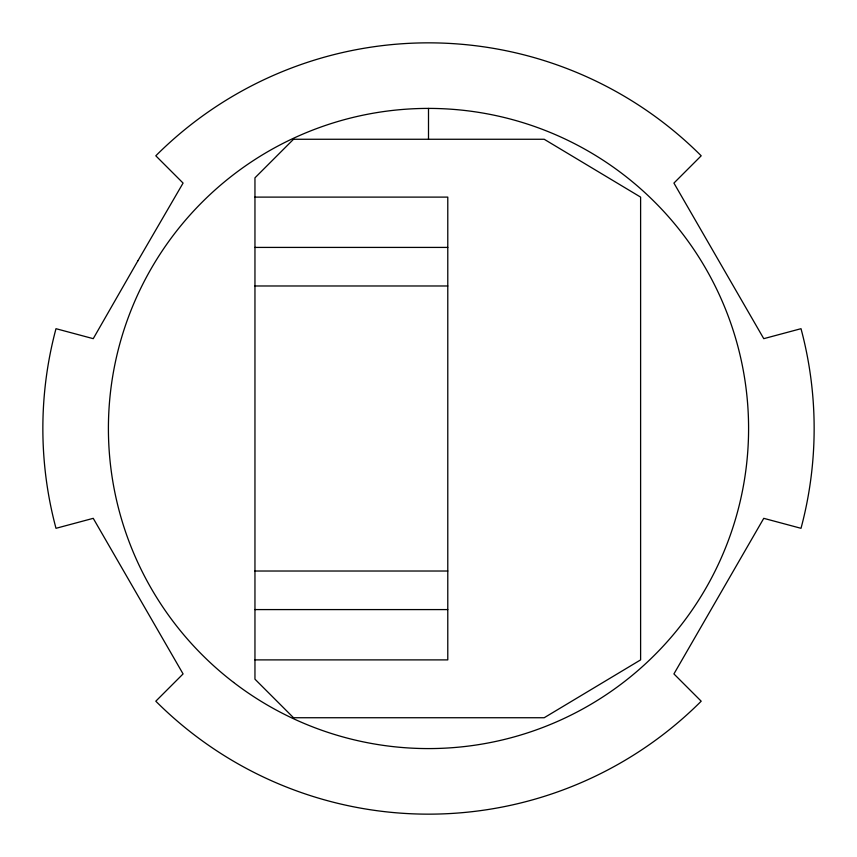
<?xml version="1.0" encoding="UTF-8"?>
<svg xmlns="http://www.w3.org/2000/svg" width="857" height="857" viewBox="0 0 857 857"><rect width="100%" height="100%" fill="white"/><g stroke="black" fill="none" stroke-linecap="round" stroke-linejoin="round"><path stroke-width="1.29" d="M254.958 197.11L447.783 197.11L447.783 659.89L254.958 659.89M254.958 247.416L447.783 247.416M254.958 285.981L447.783 285.981M254.958 571.019L447.783 571.019M254.958 609.584L447.783 609.584M428.5 108.411L428.5 139.08M137.934 260.742L93.242 338.665L55.994 328.692A385.65 385.65 0 0 0 55.994 528.308L93.242 518.335L183.077 673.923L155.803 701.197A385.65 385.65 0 0 0 701.197 701.197L673.923 673.923L763.758 518.335L801.006 528.308A385.65 385.65 0 0 0 801.006 328.692L763.758 338.665L673.923 183.077L701.197 155.803A385.65 385.65 0 0 0 155.803 155.803L183.077 183.077L137.934 260.742M293.523 139.263L254.958 177.828L254.958 679.173L293.523 717.738L544.195 717.738L640.608 659.89L640.608 197.11L544.195 139.263L293.523 139.263M233.64 682.44A320.09 320.09 0 0 0 745.847 470.279A320.09 320.09 0 0 0 306.003 132.771A320.09 320.09 0 0 0 233.64 682.44"/></g></svg>
